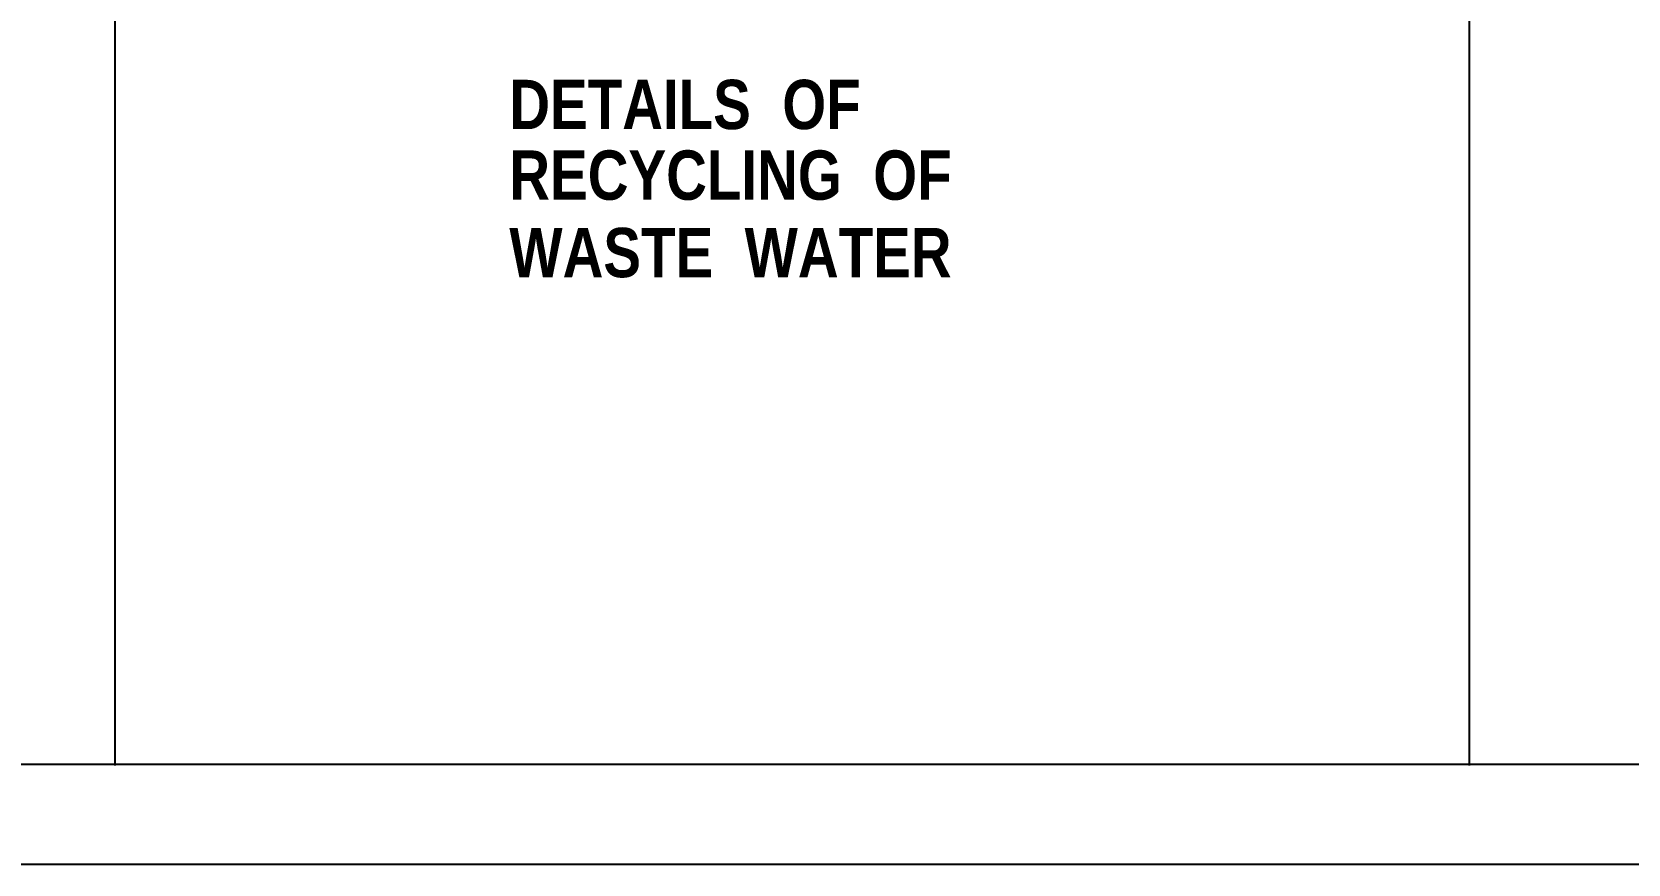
# Model space of a CAD drawing. Header units: metres. Extents: x 0 to 2856, y 0 to 1718.
# Drawn here: x 2733.53 to 2747.97, y 1574.68 to 1582.21 of the extents above; entities that cross this region are included whole.
import ezdxf

# ---------------------------------------------------------------- set-up
doc = ezdxf.new("R2010")
doc.units = ezdxf.units.M
doc.header["$MEASUREMENT"] = 0
doc.styles.add('a', font='ARIALNB.TTF')

# ---------------------------------------------------------------- blocks, each defined once
blk = doc.blocks.new('RECYLCLING OF BATH WATER')
at = {"style": 'a'}
for s, p in [('DETAILS  OF', (3854.74, 205.66)), ('RECYCLING  OF', (3854.74, 184.17)), ('WASTE  WATER', (3854.74, 160.61))]:
    blk.add_text(s, height=15, dxfattribs=at).set_placement(p)

msp = doc.modelspace()

# ---------------------------------------------------------------- linework, layer by layer
for p, q in [((2734.276, 1596.323), (2734.276, 1575.576)), ((2746.537, 1575.576), (2746.537, 1596.323))]:
    msp.add_line(p, q)
at = {"color": 30}
for points in [[(2689.318, 1574.683), (2855.825, 1574.683), (2855.825, 1690.613), (2689.318, 1690.613)], [(2690.223, 1575.588), (2854.92, 1575.588), (2854.92, 1689.708), (2690.223, 1689.708), (2690.223, 1575.588)]]:
    msp.add_lwpolyline(points, close=True, dxfattribs=at)

# ---------------------------------------------------------------- block references
at = {"xscale": 0.0297413051810728, "yscale": 0.0297413051810728, "zscale": 0.0297413051810728}
msp.add_blockref('RECYLCLING OF BATH WATER', (2623.202, 1575.216), dxfattribs=at)

doc.saveas('drawing.dxf')
